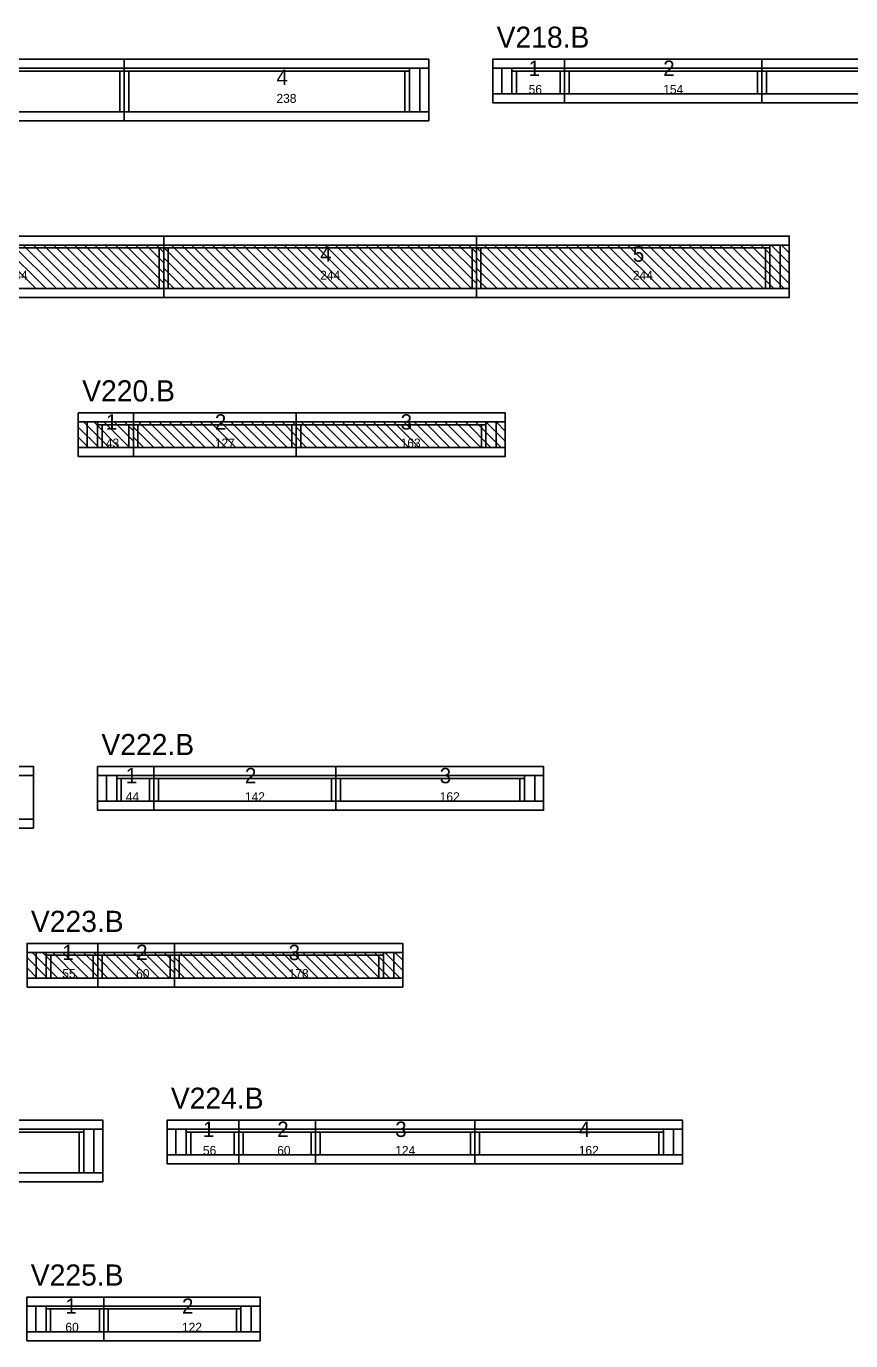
# Model space of a CAD drawing. Header units: metres. Extents: x -10 to 74425, y -2037 to 26.
# Drawn here: x 28748 to 29391, y -1981 to -955 of the extents above; entities that cross this region are included whole.
import ezdxf

# ---------------------------------------------------------------- set-up
doc = ezdxf.new("R2010")
doc.units = ezdxf.units.M
doc.layers.add('VIGAS', color=7, linetype='Continuous')

msp = doc.modelspace()

# ---------------------------------------------------------------- linework, layer by layer
at = {"layer": 'VIGAS'}
for p, q in [((28615.4, -988), (28824.4, -988)), ((28615.4, -990.2), (28824.4, -990.2)), ((28820.9, -1022), (28820.9, -990.2)), ((28824.4, -1022), (28824.4, -988)), ((28824.4, -1022), (28824.4, -988)), ((28824.4, -988), (29061.9, -988)), ((28824.4, -1022), (28824.4, -988)), ((28824.4, -1022), (28824.4, -988)), ((28824.4, -1022), (28824.4, -988)), ((28824.4, -990.2), (29046.9, -990.2)), ((28827.9, -1022), (28827.9, -990.2)), ((29043.4, -1022), (29043.4, -990.2)), ((29046.9, -1022), (29046.9, -988)), ((29054.9, -1022), (29054.9, -988)), ((29061.9, -1022), (29061.9, -988)), ((29111.9, -988), (29167.9, -988)), ((29111.9, -1008), (29111.9, -988)), ((29118.9, -1008), (29118.9, -988)), ((29126.9, -1008), (29126.9, -988)), ((29126.9, -990.2), (29167.9, -990.2)), ((29130.4, -1008), (29130.4, -990.2)), ((29164.4, -1008), (29164.4, -990.2)), ((29167.9, -1008), (29167.9, -988)), ((29167.9, -1008), (29167.9, -988)), ((29167.9, -988), (29321.9, -988)), ((29167.9, -1008), (29167.9, -988)), ((29167.9, -1008), (29167.9, -988)), ((29167.9, -1008), (29167.9, -988)), ((29167.9, -990.2), (29321.9, -990.2)), ((29171.4, -1008), (29171.4, -990.2)), ((29318.4, -1008), (29318.4, -990.2)), ((29321.9, -1008), (29321.9, -988)), ((29321.9, -1008), (29321.9, -988)), ((29321.9, -988), (29530.9, -988)), ((29321.9, -1008), (29321.9, -988)), ((29321.9, -1008), (29321.9, -988)), ((29321.9, -1008), (29321.9, -988)), ((29321.9, -990.2), (29530.9, -990.2)), ((29325.4, -1008), (29325.4, -990.2)), ((29111.9, -1008), (29167.9, -1008)), ((29126.9, -1008), (29130.4, -1008)), ((29164.4, -1008), (29167.9, -1008)), ((29167.9, -1008), (29321.9, -1008)), ((29167.9, -1008), (29171.4, -1008)), ((29318.4, -1008), (29321.9, -1008)), ((29321.9, -1008), (29530.9, -1008)), ((29321.9, -1008), (29325.4, -1008)), ((28615.4, -1022), (28824.4, -1022)), ((28820.9, -1022), (28824.4, -1022)), ((28824.4, -1022), (29061.9, -1022)), ((28824.4, -1022), (28827.9, -1022)), ((29043.4, -1022), (29046.9, -1022)), ((28611.4, -1126), (28855.2, -1126)), ((28611.4, -1128.2), (28855.2, -1128.2)), ((28755.4, -1160), (28721.4, -1126)), ((28763.4, -1160), (28729.4, -1126)), ((28771.4, -1160), (28737.4, -1126)), ((28779.4, -1160), (28745.4, -1126)), ((28787.4, -1160), (28753.4, -1126)), ((28795.4, -1160), (28761.4, -1126)), ((28803.4, -1160), (28769.4, -1126)), ((28811.4, -1160), (28777.4, -1126)), ((28819.4, -1160), (28785.4, -1126)), ((28827.4, -1160), (28793.4, -1126)), ((28835.4, -1160), (28801.4, -1126)), ((28843.4, -1160), (28809.4, -1126)), ((28851.4, -1160), (28817.4, -1126)), ((28855.2, -1155.8), (28825.4, -1126)), ((28855.2, -1147.8), (28833.4, -1126)), ((28855.2, -1139.8), (28841.4, -1126)), ((28855.2, -1131.8), (28849.4, -1126)), ((28851.7, -1160), (28851.7, -1128.2)), ((28855.2, -1160), (28855.2, -1126)), ((28855.2, -1160), (28855.2, -1126)), ((28855.2, -1126), (29099.2, -1126)), ((28855.2, -1160), (28855.2, -1126)), ((28855.2, -1160), (28855.2, -1126)), ((28855.2, -1160), (28855.2, -1126)), ((28887.2, -1160), (28855.2, -1128)), ((28855.2, -1128.2), (29099.2, -1128.2)), ((28858.7, -1160), (28858.7, -1128.2)), ((28895.2, -1160), (28861.2, -1126)), ((28903.2, -1160), (28869.2, -1126)), ((28911.2, -1160), (28877.2, -1126)), ((28919.2, -1160), (28885.2, -1126)), ((28927.2, -1160), (28893.2, -1126)), ((28935.2, -1160), (28901.2, -1126)), ((28943.2, -1160), (28909.2, -1126)), ((28951.2, -1160), (28917.2, -1126)), ((28959.2, -1160), (28925.2, -1126)), ((28967.2, -1160), (28933.2, -1126)), ((28975.2, -1160), (28941.2, -1126)), ((28983.2, -1160), (28949.2, -1126)), ((28991.2, -1160), (28957.2, -1126)), ((28999.2, -1160), (28965.2, -1126)), ((29007.2, -1160), (28973.2, -1126)), ((29015.2, -1160), (28981.2, -1126)), ((29023.2, -1160), (28989.2, -1126)), ((29031.2, -1160), (28997.2, -1126)), ((29039.2, -1160), (29005.2, -1126)), ((29047.2, -1160), (29013.2, -1126)), ((29055.2, -1160), (29021.2, -1126)), ((29063.2, -1160), (29029.2, -1126)), ((29071.2, -1160), (29037.2, -1126)), ((29079.2, -1160), (29045.2, -1126)), ((29087.2, -1160), (29053.2, -1126)), ((29095.2, -1160), (29061.2, -1126)), ((29099.2, -1156), (29069.2, -1126)), ((29099.2, -1148), (29077.2, -1126)), ((29099.2, -1140), (29085.2, -1126)), ((29099.2, -1132), (29093.2, -1126)), ((29095.7, -1160), (29095.7, -1128.2)), ((29099.2, -1160), (29099.2, -1126)), ((29099.2, -1160), (29099.2, -1126)), ((29099.2, -1126), (29343.2, -1126)), ((29099.2, -1160), (29099.2, -1126)), ((29099.2, -1160), (29099.2, -1126)), ((29099.2, -1160), (29099.2, -1126)), ((29131.2, -1160), (29099.2, -1128)), ((29099.2, -1128.2), (29328.2, -1128.2)), ((29102.7, -1160), (29102.7, -1128.2)), ((29139.2, -1160), (29105.2, -1126)), ((29147.2, -1160), (29113.2, -1126)), ((29155.2, -1160), (29121.2, -1126)), ((29163.2, -1160), (29129.2, -1126)), ((29171.2, -1160), (29137.2, -1126)), ((29179.2, -1160), (29145.2, -1126)), ((29187.2, -1160), (29153.2, -1126)), ((29195.2, -1160), (29161.2, -1126)), ((29203.2, -1160), (29169.2, -1126)), ((29211.2, -1160), (29177.2, -1126)), ((29219.2, -1160), (29185.2, -1126)), ((29227.2, -1160), (29193.2, -1126)), ((29235.2, -1160), (29201.2, -1126)), ((29243.2, -1160), (29209.2, -1126)), ((29251.2, -1160), (29217.2, -1126)), ((29259.2, -1160), (29225.2, -1126)), ((29267.2, -1160), (29233.2, -1126)), ((29275.2, -1160), (29241.2, -1126)), ((29283.2, -1160), (29249.2, -1126)), ((29291.2, -1160), (29257.2, -1126)), ((29299.2, -1160), (29265.2, -1126)), ((29307.2, -1160), (29273.2, -1126)), ((29315.2, -1160), (29281.2, -1126)), ((29323.2, -1160), (29289.2, -1126)), ((29331.2, -1160), (29297.2, -1126)), ((29339.2, -1160), (29305.2, -1126)), ((29343.2, -1156), (29313.2, -1126)), ((29343.2, -1148), (29321.2, -1126)), ((29324.7, -1160), (29324.7, -1128.2)), ((29328.2, -1160), (29328.2, -1126)), ((29343.2, -1140), (29329.2, -1126)), ((29336.2, -1160), (29336.2, -1126)), ((29343.2, -1132), (29337.2, -1126)), ((29343.2, -1160), (29343.2, -1126)), ((28879.2, -1160), (28855.2, -1136)), ((29123.2, -1160), (29099.2, -1136)), ((28871.2, -1160), (28855.2, -1144)), ((29115.2, -1160), (29099.2, -1144)), ((28863.2, -1160), (28855.2, -1152)), ((29107.2, -1160), (29099.2, -1152)), ((28611.4, -1160), (28855.2, -1160)), ((28851.7, -1160), (28855.2, -1160)), ((28855.2, -1160), (29099.2, -1160)), ((28855.2, -1160), (28858.7, -1160)), ((28855.2, -1160), (28855.2, -1160)), ((29095.7, -1160), (29099.2, -1160)), ((29099.2, -1160), (29343.2, -1160)), ((29099.2, -1160), (29102.7, -1160)), ((29099.2, -1160), (29099.2, -1160)), ((29324.7, -1160), (29328.2, -1160)), ((28788.5, -1264), (28831.5, -1264)), ((28788.5, -1284), (28788.5, -1264)), ((28804.5, -1284), (28788.5, -1268)), ((28812.5, -1284), (28792.5, -1264)), ((28795.5, -1284), (28795.5, -1264)), ((28820.5, -1284), (28800.5, -1264)), ((28803.5, -1284), (28803.5, -1264)), ((28803.5, -1266.2), (28831.5, -1266.2)), ((28807, -1284), (28807, -1266.2)), ((28828.5, -1284), (28808.5, -1264)), ((28831.5, -1279), (28816.5, -1264)), ((28831.5, -1271), (28824.5, -1264)), ((28828, -1284), (28828, -1266.2)), ((28831.5, -1284), (28831.5, -1264)), ((28831.5, -1284), (28831.5, -1264)), ((28831.5, -1264), (28958.5, -1264)), ((28831.5, -1284), (28831.5, -1264)), ((28831.5, -1284), (28831.5, -1264)), ((28831.5, -1284), (28831.5, -1264)), ((28831.5, -1266.2), (28958.5, -1266.2)), ((28847.5, -1284), (28831.5, -1268)), ((28835, -1284), (28835, -1266.2)), ((28855.5, -1284), (28835.5, -1264)), ((28863.5, -1284), (28843.5, -1264)), ((28871.5, -1284), (28851.5, -1264)), ((28879.5, -1284), (28859.5, -1264)), ((28887.5, -1284), (28867.5, -1264)), ((28895.5, -1284), (28875.5, -1264)), ((28903.5, -1284), (28883.5, -1264)), ((28911.5, -1284), (28891.5, -1264)), ((28919.5, -1284), (28899.5, -1264)), ((28927.5, -1284), (28907.5, -1264)), ((28935.5, -1284), (28915.5, -1264)), ((28943.5, -1284), (28923.5, -1264)), ((28951.5, -1284), (28931.5, -1264)), ((28958.5, -1283), (28939.5, -1264)), ((28958.5, -1275), (28947.5, -1264)), ((28955, -1284), (28955, -1266.2)), ((28958.5, -1267), (28955.5, -1264)), ((28958.5, -1284), (28958.5, -1264)), ((28958.5, -1284), (28958.5, -1264)), ((28958.5, -1264), (29121.6, -1264)), ((28958.5, -1284), (28958.5, -1264)), ((28958.5, -1284), (28958.5, -1264)), ((28958.5, -1284), (28958.5, -1264)), ((28958.5, -1266.2), (29106.6, -1266.2)), ((28974.5, -1284), (28958.5, -1268)), ((28962, -1284), (28962, -1266.2)), ((28982.5, -1284), (28962.5, -1264)), ((28990.5, -1284), (28970.5, -1264)), ((28998.5, -1284), (28978.5, -1264)), ((29006.5, -1284), (28986.5, -1264)), ((29014.5, -1284), (28994.5, -1264)), ((29022.5, -1284), (29002.5, -1264)), ((29030.5, -1284), (29010.5, -1264)), ((29038.5, -1284), (29018.5, -1264)), ((29046.5, -1284), (29026.5, -1264)), ((29054.5, -1284), (29034.5, -1264)), ((29062.5, -1284), (29042.5, -1264)), ((29070.5, -1284), (29050.5, -1264)), ((29078.5, -1284), (29058.5, -1264)), ((29086.5, -1284), (29066.5, -1264)), ((29094.5, -1284), (29074.5, -1264)), ((29102.5, -1284), (29082.5, -1264)), ((29110.5, -1284), (29090.5, -1264)), ((29118.5, -1284), (29098.5, -1264)), ((29103.1, -1284), (29103.1, -1266.2)), ((29121.6, -1279.1), (29106.5, -1264)), ((29106.6, -1284), (29106.6, -1264)), ((29121.6, -1271.1), (29114.5, -1264)), ((29114.6, -1284), (29114.6, -1264)), ((29121.6, -1284), (29121.6, -1264)), ((28796.5, -1284), (28788.5, -1276)), ((28839.5, -1284), (28831.5, -1276)), ((28966.5, -1284), (28958.5, -1276)), ((28788.5, -1284), (28831.5, -1284)), ((28788.5, -1284), (28788.5, -1284)), ((28803.5, -1284), (28807, -1284)), ((28828, -1284), (28831.5, -1284)), ((28831.5, -1284), (28958.5, -1284)), ((28831.5, -1284), (28835, -1284)), ((28831.5, -1284), (28831.5, -1284)), ((28955, -1284), (28958.5, -1284)), ((28958.5, -1284), (29121.6, -1284)), ((28958.5, -1284), (28962, -1284)), ((28958.5, -1284), (28958.5, -1284)), ((29103.1, -1284), (29106.6, -1284)), ((28591.4, -1540), (28753.5, -1540)), ((28753.5, -1574), (28753.5, -1540)), ((28803.5, -1540), (28847.5, -1540)), ((28803.5, -1560), (28803.5, -1540)), ((28810.5, -1560), (28810.5, -1540)), ((28818.5, -1560), (28818.5, -1540)), ((28818.5, -1542.2), (28847.5, -1542.2)), ((28822, -1560), (28822, -1542.2)), ((28844, -1560), (28844, -1542.2)), ((28847.5, -1560), (28847.5, -1540)), ((28847.5, -1560), (28847.5, -1540)), ((28847.5, -1540), (28989.5, -1540)), ((28847.5, -1560), (28847.5, -1540)), ((28847.5, -1560), (28847.5, -1540)), ((28847.5, -1560), (28847.5, -1540)), ((28847.5, -1542.2), (28989.5, -1542.2)), ((28851, -1560), (28851, -1542.2)), ((28986, -1560), (28986, -1542.2)), ((28989.5, -1560), (28989.5, -1540)), ((28989.5, -1560), (28989.5, -1540)), ((28989.5, -1540), (29151.6, -1540)), ((28989.5, -1560), (28989.5, -1540)), ((28989.5, -1560), (28989.5, -1540)), ((28989.5, -1560), (28989.5, -1540)), ((28989.5, -1542.2), (29136.6, -1542.2)), ((28993, -1560), (28993, -1542.2)), ((29133.1, -1560), (29133.1, -1542.2)), ((29136.6, -1560), (29136.6, -1540)), ((29144.6, -1560), (29144.6, -1540)), ((29151.6, -1560), (29151.6, -1540)), ((28803.5, -1560), (28847.5, -1560)), ((28818.5, -1560), (28822, -1560)), ((28844, -1560), (28847.5, -1560)), ((28847.5, -1560), (28989.5, -1560)), ((28847.5, -1560), (28851, -1560)), ((28986, -1560), (28989.5, -1560)), ((28989.5, -1560), (29151.6, -1560)), ((28989.5, -1560), (28993, -1560)), ((29133.1, -1560), (29136.6, -1560)), ((28591.4, -1574), (28753.5, -1574)), ((28748.5, -1678), (28803.6, -1678)), ((28748.5, -1698), (28748.5, -1678)), ((28764.5, -1698), (28748.5, -1682)), ((28772.5, -1698), (28752.5, -1678)), ((28755.5, -1698), (28755.5, -1678)), ((28780.5, -1698), (28760.5, -1678)), ((28763.5, -1698), (28763.5, -1678)), ((28763.5, -1680.2), (28803.6, -1680.2)), ((28767, -1698), (28767, -1680.2)), ((28788.5, -1698), (28768.5, -1678)), ((28796.5, -1698), (28776.5, -1678)), ((28803.6, -1697.1), (28784.5, -1678)), ((28803.6, -1689.1), (28792.5, -1678)), ((28800.1, -1698), (28800.1, -1680.2)), ((28803.6, -1681.1), (28800.5, -1678)), ((28803.6, -1698), (28803.6, -1678)), ((28803.6, -1698), (28803.6, -1678)), ((28803.6, -1678), (28863.6, -1678)), ((28803.6, -1698), (28803.6, -1678)), ((28803.6, -1698), (28803.6, -1678)), ((28803.6, -1698), (28803.6, -1678)), ((28803.6, -1680.2), (28863.6, -1680.2)), ((28819.6, -1698), (28803.6, -1682)), ((28807.1, -1698), (28807.1, -1680.2)), ((28827.6, -1698), (28807.6, -1678)), ((28835.6, -1698), (28815.6, -1678)), ((28843.6, -1698), (28823.6, -1678)), ((28851.6, -1698), (28831.6, -1678)), ((28859.6, -1698), (28839.6, -1678)), ((28863.6, -1694), (28847.6, -1678)), ((28863.6, -1686), (28855.6, -1678)), ((28860.1, -1698), (28860.1, -1680.2)), ((28863.6, -1698), (28863.6, -1678)), ((28863.6, -1698), (28863.6, -1678)), ((28863.6, -1678), (29041.6, -1678)), ((28863.6, -1698), (28863.6, -1678)), ((28863.6, -1698), (28863.6, -1678)), ((28863.6, -1698), (28863.6, -1678)), ((28863.6, -1678), (28863.6, -1678)), ((28863.6, -1680.2), (29026.6, -1680.2)), ((28879.6, -1698), (28863.6, -1682)), ((28867.1, -1698), (28867.1, -1680.2)), ((28887.6, -1698), (28867.6, -1678)), ((28895.6, -1698), (28875.6, -1678)), ((28903.6, -1698), (28883.6, -1678)), ((28911.6, -1698), (28891.6, -1678)), ((28919.6, -1698), (28899.6, -1678)), ((28927.6, -1698), (28907.6, -1678)), ((28935.6, -1698), (28915.6, -1678)), ((28943.6, -1698), (28923.6, -1678)), ((28951.6, -1698), (28931.6, -1678)), ((28959.6, -1698), (28939.6, -1678)), ((28967.6, -1698), (28947.6, -1678)), ((28975.6, -1698), (28955.6, -1678)), ((28983.6, -1698), (28963.6, -1678)), ((28991.6, -1698), (28971.6, -1678)), ((28999.6, -1698), (28979.6, -1678)), ((29007.6, -1698), (28987.6, -1678)), ((29015.6, -1698), (28995.6, -1678)), ((29023.6, -1698), (29003.6, -1678)), ((29031.6, -1698), (29011.6, -1678)), ((29039.6, -1698), (29019.6, -1678)), ((29023.1, -1698), (29023.1, -1680.2)), ((29026.6, -1698), (29026.6, -1678)), ((29041.6, -1692), (29027.6, -1678)), ((29034.6, -1698), (29034.6, -1678)), ((29041.6, -1684), (29035.6, -1678)), ((29041.6, -1698), (29041.6, -1678)), ((28756.5, -1698), (28748.5, -1690)), ((28811.6, -1698), (28803.6, -1690)), ((28871.6, -1698), (28863.6, -1690)), ((28748.5, -1698), (28803.6, -1698)), ((28748.5, -1698), (28748.5, -1698)), ((28763.5, -1698), (28767, -1698)), ((28800.1, -1698), (28803.6, -1698)), ((28803.6, -1698), (28863.6, -1698)), ((28803.6, -1698), (28807.1, -1698)), ((28803.6, -1698), (28803.6, -1698)), ((28860.1, -1698), (28863.6, -1698)), ((28863.6, -1698), (29041.6, -1698)), ((28863.6, -1698), (28867.1, -1698)), ((28863.6, -1698), (28863.6, -1698)), ((29023.1, -1698), (29026.6, -1698)), ((28645.7, -1816), (28807.7, -1816)), ((28645.7, -1818.2), (28792.7, -1818.2)), ((28789.2, -1850), (28789.2, -1818.2)), ((28792.7, -1850), (28792.7, -1816)), ((28800.7, -1850), (28800.7, -1816)), ((28807.7, -1850), (28807.7, -1816)), ((28857.7, -1816), (28913.7, -1816)), ((28857.7, -1836), (28857.7, -1816)), ((28864.7, -1836), (28864.7, -1816)), ((28872.7, -1836), (28872.7, -1816)), ((28872.7, -1818.2), (28913.7, -1818.2)), ((28876.2, -1836), (28876.2, -1818.2)), ((28910.2, -1836), (28910.2, -1818.2)), ((28913.7, -1836), (28913.7, -1816)), ((28913.7, -1836), (28913.7, -1816)), ((28913.7, -1816), (28973.7, -1816)), ((28913.7, -1836), (28913.7, -1816)), ((28913.7, -1836), (28913.7, -1816)), ((28913.7, -1836), (28913.7, -1816)), ((28913.7, -1818.2), (28973.7, -1818.2)), ((28917.2, -1836), (28917.2, -1818.2)), ((28970.2, -1836), (28970.2, -1818.2)), ((28973.7, -1836), (28973.7, -1816)), ((28973.7, -1836), (28973.7, -1816)), ((28973.7, -1816), (29098, -1816)), ((28973.7, -1836), (28973.7, -1816)), ((28973.7, -1836), (28973.7, -1816)), ((28973.7, -1836), (28973.7, -1816)), ((28973.7, -1818.2), (29098, -1818.2)), ((28977.2, -1836), (28977.2, -1818.2)), ((29094.5, -1836), (29094.5, -1818.2)), ((29098, -1836), (29098, -1816)), ((29098, -1836), (29098, -1816)), ((29098, -1816), (29260, -1816)), ((29098, -1836), (29098, -1816)), ((29098, -1836), (29098, -1816)), ((29098, -1836), (29098, -1816)), ((29098, -1818.2), (29245, -1818.2)), ((29101.5, -1836), (29101.5, -1818.2)), ((29241.5, -1836), (29241.5, -1818.2)), ((29245, -1836), (29245, -1816)), ((29253, -1836), (29253, -1816)), ((29260, -1836), (29260, -1816)), ((28857.7, -1836), (28913.7, -1836)), ((28872.7, -1836), (28876.2, -1836)), ((28910.2, -1836), (28913.7, -1836)), ((28913.7, -1836), (28973.7, -1836)), ((28913.7, -1836), (28917.2, -1836)), ((28970.2, -1836), (28973.7, -1836)), ((28973.7, -1836), (29098, -1836)), ((28973.7, -1836), (28977.2, -1836)), ((29094.5, -1836), (29098, -1836)), ((29098, -1836), (29260, -1836)), ((29098, -1836), (29101.5, -1836)), ((29241.5, -1836), (29245, -1836)), ((28645.7, -1850), (28807.7, -1850)), ((28789.2, -1850), (28792.7, -1850)), ((28748.4, -1954), (28808.4, -1954)), ((28748.4, -1974), (28748.4, -1954)), ((28755.4, -1974), (28755.4, -1954)), ((28763.4, -1974), (28763.4, -1954)), ((28763.4, -1956.2), (28808.4, -1956.2)), ((28766.9, -1974), (28766.9, -1956.2)), ((28804.9, -1974), (28804.9, -1956.2)), ((28808.4, -1974), (28808.4, -1954)), ((28808.4, -1974), (28808.4, -1954)), ((28808.4, -1954), (28930.4, -1954)), ((28808.4, -1974), (28808.4, -1954)), ((28808.4, -1974), (28808.4, -1954)), ((28808.4, -1974), (28808.4, -1954)), ((28808.4, -1956.2), (28915.4, -1956.2)), ((28811.9, -1974), (28811.9, -1956.2)), ((28911.9, -1974), (28911.9, -1956.2)), ((28915.4, -1974), (28915.4, -1954)), ((28923.4, -1974), (28923.4, -1954)), ((28930.4, -1974), (28930.4, -1954)), ((28748.4, -1974), (28808.4, -1974)), ((28763.4, -1974), (28766.9, -1974)), ((28804.9, -1974), (28808.4, -1974)), ((28808.4, -1974), (28930.4, -1974)), ((28808.4, -1974), (28811.9, -1974)), ((28911.9, -1974), (28915.4, -1974))]:
    msp.add_line(p, q, dxfattribs=at)
for points in [[(28615.4, -988), (28824.4, -988), (28824.4, -981), (28615.4, -981)], [(28824.4, -988), (29061.9, -988), (29061.9, -981), (28824.4, -981)], [(29111.9, -988), (29167.9, -988), (29167.9, -981), (29111.9, -981)], [(29167.9, -988), (29321.9, -988), (29321.9, -981), (29167.9, -981)], [(29321.9, -988), (29530.9, -988), (29530.9, -981), (29321.9, -981)], [(29111.9, -1015), (29167.9, -1015), (29167.9, -1008), (29111.9, -1008)], [(29167.9, -1015), (29321.9, -1015), (29321.9, -1008), (29167.9, -1008)], [(29321.9, -1015), (29530.9, -1015), (29530.9, -1008), (29321.9, -1008)], [(28615.4, -1029), (28824.4, -1029), (28824.4, -1022), (28615.4, -1022)], [(28824.4, -1029), (29061.9, -1029), (29061.9, -1022), (28824.4, -1022)], [(28611.4, -1126), (28855.2, -1126), (28855.2, -1119), (28611.4, -1119)], [(28855.2, -1126), (29099.2, -1126), (29099.2, -1119), (28855.2, -1119)], [(29099.2, -1126), (29343.2, -1126), (29343.2, -1119), (29099.2, -1119)], [(28611.4, -1167), (28855.2, -1167), (28855.2, -1160), (28611.4, -1160)], [(28855.2, -1167), (29099.2, -1167), (29099.2, -1160), (28855.2, -1160)], [(29099.2, -1167), (29343.2, -1167), (29343.2, -1160), (29099.2, -1160)], [(28788.5, -1264), (28831.5, -1264), (28831.5, -1257), (28788.5, -1257)], [(28831.5, -1264), (28958.5, -1264), (28958.5, -1257), (28831.5, -1257)], [(28958.5, -1264), (29121.6, -1264), (29121.6, -1257), (28958.5, -1257)], [(28788.5, -1291), (28831.5, -1291), (28831.5, -1284), (28788.5, -1284)], [(28831.5, -1291), (28958.5, -1291), (28958.5, -1284), (28831.5, -1284)], [(28958.5, -1291), (29121.6, -1291), (29121.6, -1284), (28958.5, -1284)], [(28591.4, -1540), (28753.5, -1540), (28753.5, -1533), (28591.4, -1533)], [(28803.5, -1540), (28847.5, -1540), (28847.5, -1533), (28803.5, -1533)], [(28847.5, -1540), (28989.5, -1540), (28989.5, -1533), (28847.5, -1533)], [(28989.5, -1540), (29151.6, -1540), (29151.6, -1533), (28989.5, -1533)], [(28803.5, -1567), (28847.5, -1567), (28847.5, -1560), (28803.5, -1560)], [(28847.5, -1567), (28989.5, -1567), (28989.5, -1560), (28847.5, -1560)], [(28989.5, -1567), (29151.6, -1567), (29151.6, -1560), (28989.5, -1560)], [(28591.4, -1581), (28753.5, -1581), (28753.5, -1574), (28591.4, -1574)], [(28748.5, -1678), (28803.6, -1678), (28803.6, -1671), (28748.5, -1671)], [(28803.6, -1678), (28863.6, -1678), (28863.6, -1671), (28803.6, -1671)], [(28863.6, -1678), (29041.6, -1678), (29041.6, -1671), (28863.6, -1671)], [(28748.5, -1705), (28803.6, -1705), (28803.6, -1698), (28748.5, -1698)], [(28803.6, -1705), (28863.6, -1705), (28863.6, -1698), (28803.6, -1698)], [(28863.6, -1705), (29041.6, -1705), (29041.6, -1698), (28863.6, -1698)], [(28645.7, -1816), (28807.7, -1816), (28807.7, -1809), (28645.7, -1809)], [(28857.7, -1816), (28913.7, -1816), (28913.7, -1809), (28857.7, -1809)], [(28913.7, -1816), (28973.7, -1816), (28973.7, -1809), (28913.7, -1809)], [(28973.7, -1816), (29098, -1816), (29098, -1809), (28973.7, -1809)], [(29098, -1816), (29260, -1816), (29260, -1809), (29098, -1809)], [(28857.7, -1843), (28913.7, -1843), (28913.7, -1836), (28857.7, -1836)], [(28913.7, -1843), (28973.7, -1843), (28973.7, -1836), (28913.7, -1836)], [(28973.7, -1843), (29098, -1843), (29098, -1836), (28973.7, -1836)], [(29098, -1843), (29260, -1843), (29260, -1836), (29098, -1836)], [(28645.7, -1857), (28807.7, -1857), (28807.7, -1850), (28645.7, -1850)], [(28748.4, -1954), (28808.4, -1954), (28808.4, -1947), (28748.4, -1947)], [(28808.4, -1954), (28930.4, -1954), (28930.4, -1947), (28808.4, -1947)], [(28748.4, -1981), (28808.4, -1981), (28808.4, -1974), (28748.4, -1974)], [(28808.4, -1981), (28930.4, -1981), (28930.4, -1974), (28808.4, -1974)]]:
    msp.add_lwpolyline(points, close=True, dxfattribs=at)

# ---------------------------------------------------------------- texts
for s, height, p in [('V218.B', 16.5, (29114.9, -972)), ('1', 12, (29139.9, -994)), ('2', 12, (29244.9, -994)), ('4', 12, (28943.1, -1001)), ('56', 7, (29139.9, -1008)), ('154', 7, (29244.9, -1008)), ('238', 7, (28943.1, -1015)), ('4', 12, (28977.2, -1139)), ('5', 12, (29221.2, -1139)), ('244', 7, (28733.3, -1153)), ('244', 7, (28977.2, -1153)), ('244', 7, (29221.2, -1153)), ('V220.B', 16.5, (28791.5, -1248)), ('1', 12, (28810, -1270)), ('2', 12, (28895, -1270)), ('3', 12, (29040, -1270)), ('43', 7, (28810, -1284)), ('127', 7, (28895, -1284)), ('163', 7, (29040, -1284)), ('V222.B', 16.5, (28806.5, -1524)), ('1', 12, (28825.5, -1546)), ('2', 12, (28918.5, -1546)), ('3', 12, (29070.5, -1546)), ('44', 7, (28825.5, -1560)), ('142', 7, (28918.5, -1560)), ('162', 7, (29070.5, -1560)), ('V223.B', 16.5, (28751.5, -1662)), ('2', 12, (28833.6, -1684)), ('3', 12, (28952.6, -1684)), ('1', 12, (28776, -1684)), ('55', 7, (28776, -1698)), ('60', 7, (28833.6, -1698)), ('178', 7, (28952.6, -1698)), ('V224.B', 16.5, (28860.7, -1800)), ('1', 12, (28885.7, -1822)), ('2', 12, (28943.7, -1822)), ('3', 12, (29035.8, -1822)), ('4', 12, (29179, -1822)), ('56', 7, (28885.7, -1836)), ('60', 7, (28943.7, -1836)), ('124', 7, (29035.8, -1836)), ('162', 7, (29179, -1836)), ('V225.B', 16.5, (28751.4, -1938)), ('1', 12, (28778.4, -1960)), ('2', 12, (28869.4, -1960)), ('60', 7, (28778.4, -1974)), ('122', 7, (28869.4, -1974))]:
    msp.add_text(s, height=height, dxfattribs=at).set_placement(p)

doc.saveas('drawing.dxf')
